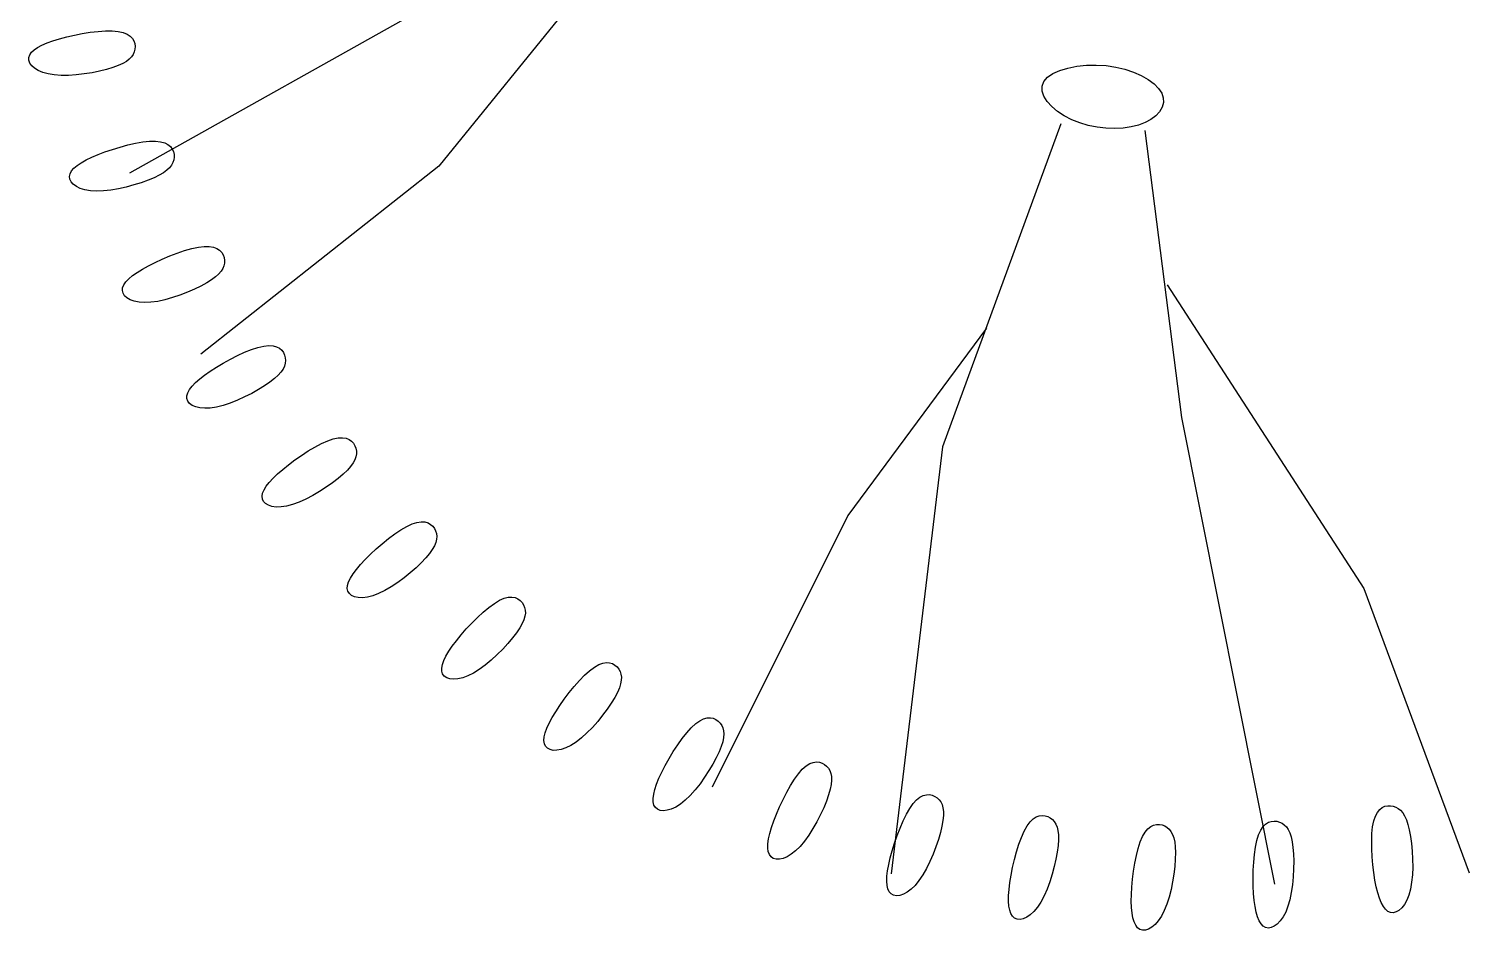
# Model space of a CAD drawing. Header units: inches. Extents: x 7658 to 73799, y 48 to 40262.
# Drawn here: x 15965 to 16841, y 34616 to 35165 of the extents above; entities that cross this region are included whole.
import ezdxf

# ---------------------------------------------------------------- set-up
doc = ezdxf.new("R2010")
doc.units = ezdxf.units.IN

# ---------------------------------------------------------------- blocks, each defined once
blk = doc.blocks.new('A$C2E07402A')
at = {"color": 0}
for p, q in [((0.41613, 0.6363), (0.27743, 0.46536)), ((0.08941, 0.46127), (0.34217, 0.60298)), ((0.04651, 0.54291), (0.0509, 0.54407)), ((0.0509, 0.54407), (0.05558, 0.54514)), ((0.05558, 0.54514), (0.0604, 0.54607)), ((0.0604, 0.54607), (0.06525, 0.54683)), ((0.06525, 0.54683), (0.06998, 0.54737)), ((0.06998, 0.54737), (0.07448, 0.54767)), ((0.07448, 0.54767), (0.07859, 0.54768)), ((0.07859, 0.54768), (0.0822, 0.54737)), ((0.0822, 0.54737), (0.0852, 0.54671)), ((0.0852, 0.54671), (0.08762, 0.54574)), ((0.08762, 0.54574), (0.08949, 0.54452)), ((0.08949, 0.54452), (0.09087, 0.5431)), ((0.02945, 0.53464), (0.03107, 0.53616)), ((0.03107, 0.53616), (0.0332, 0.53762)), ((0.0332, 0.53762), (0.03584, 0.53903)), ((0.03584, 0.53903), (0.03895, 0.54038)), ((0.03895, 0.54038), (0.04251, 0.54167)), ((0.04251, 0.54167), (0.04651, 0.54291)), ((0.09087, 0.5431), (0.0918, 0.54154)), ((0.0918, 0.54154), (0.09234, 0.53988)), ((0.09242, 0.5365), (0.09205, 0.53488)), ((0.09234, 0.53988), (0.09253, 0.53818)), ((0.09253, 0.53818), (0.09242, 0.5365)), ((0.02784, 0.53143), (0.02836, 0.53306)), ((0.02789, 0.52976), (0.02784, 0.53143)), ((0.0285, 0.52808), (0.02789, 0.52976)), ((0.02836, 0.53306), (0.02945, 0.53464)), ((0.02966, 0.52646), (0.0285, 0.52808)), ((0.03136, 0.52493), (0.02966, 0.52646)), ((0.08227, 0.52649), (0.079, 0.52529)), ((0.085, 0.52774), (0.08227, 0.52649)), ((0.08724, 0.52905), (0.085, 0.52774)), ((0.08902, 0.53041), (0.08724, 0.52905)), ((0.09039, 0.53184), (0.08902, 0.53041)), ((0.09139, 0.53332), (0.09039, 0.53184)), ((0.09205, 0.53488), (0.09139, 0.53332)), ((0.66583, 0.52609), (0.67164, 0.52671)), ((0.67164, 0.52671), (0.67764, 0.52685)), ((0.67764, 0.52685), (0.68365, 0.52649)), ((0.68365, 0.52649), (0.68951, 0.52562)), ((0.03359, 0.52355), (0.03136, 0.52493)), ((0.03633, 0.52238), (0.03359, 0.52355)), ((0.03958, 0.52145), (0.03633, 0.52238)), ((0.04331, 0.52083), (0.03958, 0.52145)), ((0.04749, 0.52055), (0.04331, 0.52083)), ((0.05201, 0.52058), (0.04749, 0.52055)), ((0.05675, 0.52089), (0.05201, 0.52058)), ((0.06157, 0.52144), (0.05675, 0.52089)), ((0.06633, 0.52219), (0.06157, 0.52144)), ((0.07091, 0.52311), (0.06633, 0.52219)), ((0.07518, 0.52416), (0.07091, 0.52311)), ((0.079, 0.52529), (0.07518, 0.52416)), ((0.64572, 0.51691), (0.64796, 0.51946)), ((0.64796, 0.51946), (0.65127, 0.52168)), ((0.65127, 0.52168), (0.65547, 0.52355)), ((0.65547, 0.52355), (0.66038, 0.52502)), ((0.66038, 0.52502), (0.66583, 0.52609)), ((0.68951, 0.52562), (0.6951, 0.52428)), ((0.6951, 0.52428), (0.70033, 0.52252)), ((0.70033, 0.52252), (0.70509, 0.52042)), ((0.70509, 0.52042), (0.70929, 0.51804)), ((0.70929, 0.51804), (0.71282, 0.51542)), ((0.64466, 0.51407), (0.64572, 0.51691)), ((0.64474, 0.51103), (0.64466, 0.51407)), ((0.64584, 0.50787), (0.64474, 0.51103)), ((0.71282, 0.51542), (0.71559, 0.51265)), ((0.71559, 0.51265), (0.71749, 0.50977)), ((0.71749, 0.50977), (0.71846, 0.50686)), ((0.64784, 0.50468), (0.64584, 0.50787)), ((0.65065, 0.50157), (0.64784, 0.50468)), ((0.65414, 0.49862), (0.65065, 0.50157)), ((0.71773, 0.50114), (0.71617, 0.49846)), ((0.71851, 0.50396), (0.71773, 0.50114)), ((0.71846, 0.50686), (0.71851, 0.50396)), ((0.65606, 0.49108), (0.58403, 0.2944)), ((0.65822, 0.49592), (0.65414, 0.49862)), ((0.66276, 0.49356), (0.65822, 0.49592)), ((0.66767, 0.49163), (0.66276, 0.49356)), ((0.67283, 0.49013), (0.66767, 0.49163)), ((0.70742, 0.49183), (0.70337, 0.49029)), ((0.71095, 0.49375), (0.70742, 0.49183)), ((0.71389, 0.49597), (0.71095, 0.49375)), ((0.71617, 0.49846), (0.71389, 0.49597)), ((0.67814, 0.48907), (0.67283, 0.49013)), ((0.6835, 0.48844), (0.67814, 0.48907)), ((0.68881, 0.48825), (0.6835, 0.48844)), ((0.69396, 0.4885), (0.68881, 0.48825)), ((0.69884, 0.48918), (0.69396, 0.4885)), ((0.70337, 0.49029), (0.69884, 0.48918)), ((0.72966, 0.31227), (0.70744, 0.48694)), ((0.06997, 0.47234), (0.07421, 0.47396)), ((0.07421, 0.47396), (0.07875, 0.47551)), ((0.07875, 0.47551), (0.08346, 0.47694)), ((0.08346, 0.47694), (0.0882, 0.4782)), ((0.0882, 0.4782), (0.09285, 0.47924)), ((0.09285, 0.47924), (0.09728, 0.48001)), ((0.09728, 0.48001), (0.10138, 0.48045)), ((0.10138, 0.48045), (0.105, 0.48051)), ((0.105, 0.48051), (0.10805, 0.48017)), ((0.10805, 0.48017), (0.11055, 0.47946)), ((0.11055, 0.47946), (0.11254, 0.47844)), ((0.11254, 0.47844), (0.11406, 0.47718)), ((0.11406, 0.47718), (0.11515, 0.47572)), ((0.11515, 0.47572), (0.11586, 0.47412)), ((0.11586, 0.47412), (0.11623, 0.47246)), ((0.05532, 0.46402), (0.05729, 0.4657)), ((0.05729, 0.4657), (0.05976, 0.46738)), ((0.05976, 0.46738), (0.06271, 0.46904)), ((0.06271, 0.46904), (0.06612, 0.4707)), ((0.06612, 0.4707), (0.06997, 0.47234)), ((0.11477, 0.46592), (0.11356, 0.46436)), ((0.1156, 0.46751), (0.11477, 0.46592)), ((0.1161, 0.46912), (0.1156, 0.46751)), ((0.1163, 0.47077), (0.1161, 0.46912)), ((0.11623, 0.47246), (0.1163, 0.47077)), ((0.27743, 0.46536), (0.13252, 0.35081)), ((0.0526, 0.45898), (0.05295, 0.46066)), ((0.05282, 0.45732), (0.0526, 0.45898)), ((0.0536, 0.45572), (0.05282, 0.45732)), ((0.05295, 0.46066), (0.05386, 0.46234)), ((0.05386, 0.46234), (0.05532, 0.46402)), ((0.10044, 0.4567), (0.09631, 0.45521)), ((0.10412, 0.45823), (0.10044, 0.4567)), ((0.10725, 0.45976), (0.10412, 0.45823)), ((0.10984, 0.46129), (0.10725, 0.45976)), ((0.11193, 0.46282), (0.10984, 0.46129)), ((0.11356, 0.46436), (0.11193, 0.46282)), ((0.05493, 0.45422), (0.0536, 0.45572)), ((0.05678, 0.45288), (0.05493, 0.45422)), ((0.05914, 0.45175), (0.05678, 0.45288)), ((0.06199, 0.45087), (0.05914, 0.45175)), ((0.06531, 0.45029), (0.06199, 0.45087)), ((0.06909, 0.45006), (0.06531, 0.45029)), ((0.07328, 0.45021), (0.06909, 0.45006)), ((0.07778, 0.45072), (0.07328, 0.45021)), ((0.08245, 0.45152), (0.07778, 0.45072)), ((0.08719, 0.45257), (0.08245, 0.45152)), ((0.09185, 0.45382), (0.08719, 0.45257)), ((0.09631, 0.45521), (0.09185, 0.45382)), ((0.11361, 0.4106), (0.11819, 0.41235)), ((0.11819, 0.41235), (0.12271, 0.41387)), ((0.12271, 0.41387), (0.12704, 0.4151)), ((0.12704, 0.4151), (0.13106, 0.41596)), ((0.13106, 0.41596), (0.13466, 0.41641)), ((0.13466, 0.41641), (0.13773, 0.41639)), ((0.13773, 0.41639), (0.14029, 0.41594)), ((0.14029, 0.41594), (0.14238, 0.41514)), ((0.14238, 0.41514), (0.14402, 0.41404)), ((0.14402, 0.41404), (0.14526, 0.4127)), ((0.14526, 0.4127), (0.14613, 0.41119)), ((0.09702, 0.40259), (0.10067, 0.40462)), ((0.10067, 0.40462), (0.10473, 0.40668)), ((0.10473, 0.40668), (0.10908, 0.40869)), ((0.10908, 0.40869), (0.11361, 0.4106)), ((0.14656, 0.40458), (0.1459, 0.40292)), ((0.14613, 0.41119), (0.14667, 0.40957)), ((0.14689, 0.40624), (0.14656, 0.40458)), ((0.14667, 0.40957), (0.14692, 0.4079)), ((0.14692, 0.4079), (0.14689, 0.40624)), ((0.0857, 0.39299), (0.08697, 0.39481)), ((0.08697, 0.39481), (0.08876, 0.39669)), ((0.08876, 0.39669), (0.09104, 0.39861)), ((0.09104, 0.39861), (0.0938, 0.40058)), ((0.0938, 0.40058), (0.09702, 0.40259)), ((0.13907, 0.396), (0.13611, 0.39415)), ((0.14148, 0.39779), (0.13907, 0.396)), ((0.1434, 0.39953), (0.14148, 0.39779)), ((0.14486, 0.40124), (0.1434, 0.39953)), ((0.1459, 0.40292), (0.14486, 0.40124)), ((0.0848, 0.38952), (0.08497, 0.39122)), ((0.08519, 0.38789), (0.0848, 0.38952)), ((0.08497, 0.39122), (0.0857, 0.39299)), ((0.08614, 0.38638), (0.08519, 0.38789)), ((0.08761, 0.38503), (0.08614, 0.38638)), ((0.11987, 0.38676), (0.11527, 0.38522)), ((0.12437, 0.38849), (0.11987, 0.38676)), ((0.12866, 0.39034), (0.12437, 0.38849)), ((0.13261, 0.39225), (0.12866, 0.39034)), ((0.13611, 0.39415), (0.13261, 0.39225)), ((0.72083, 0.39291), (0.84054, 0.20817)), ((0.0896, 0.38389), (0.08761, 0.38503)), ((0.09206, 0.38301), (0.0896, 0.38389)), ((0.09499, 0.38243), (0.09206, 0.38301)), ((0.09835, 0.3822), (0.09499, 0.38243)), ((0.10213, 0.38237), (0.09835, 0.3822)), ((0.10628, 0.38296), (0.10213, 0.38237)), ((0.1107, 0.38393), (0.10628, 0.38296)), ((0.11527, 0.38522), (0.1107, 0.38393)), ((0.61085, 0.36664), (0.52636, 0.25249)), ((0.1549, 0.35), (0.15924, 0.35198)), ((0.15924, 0.35198), (0.16342, 0.35365)), ((0.16342, 0.35365), (0.16733, 0.35494)), ((0.16733, 0.35494), (0.17086, 0.35575)), ((0.17086, 0.35575), (0.17391, 0.35605)), ((0.17391, 0.35605), (0.17651, 0.35588)), ((0.17651, 0.35588), (0.17866, 0.3553)), ((0.17866, 0.3553), (0.18041, 0.35437)), ((0.18041, 0.35437), (0.18179, 0.35317)), ((0.18179, 0.35317), (0.18281, 0.35176)), ((0.18281, 0.35176), (0.18352, 0.35021)), ((0.13829, 0.34048), (0.14211, 0.34295)), ((0.14211, 0.34295), (0.14622, 0.34541)), ((0.14622, 0.34541), (0.15053, 0.34778)), ((0.15053, 0.34778), (0.1549, 0.35)), ((0.18345, 0.34351), (0.18258, 0.34174)), ((0.18393, 0.34524), (0.18345, 0.34351)), ((0.18352, 0.35021), (0.18394, 0.34858)), ((0.18408, 0.34692), (0.18393, 0.34524)), ((0.18394, 0.34858), (0.18408, 0.34692)), ((0.12727, 0.33134), (0.12934, 0.3335)), ((0.12934, 0.3335), (0.13188, 0.33574)), ((0.13188, 0.33574), (0.13487, 0.33807)), ((0.13487, 0.33807), (0.13829, 0.34048)), ((0.17463, 0.33377), (0.17135, 0.33151)), ((0.17737, 0.33592), (0.17463, 0.33377)), ((0.17959, 0.33795), (0.17737, 0.33592)), ((0.18131, 0.33989), (0.17959, 0.33795)), ((0.18258, 0.34174), (0.18131, 0.33989)), ((0.12408, 0.32551), (0.12462, 0.32734)), ((0.12408, 0.3238), (0.12408, 0.32551)), ((0.12462, 0.32734), (0.12569, 0.32929)), ((0.12569, 0.32929), (0.12727, 0.33134)), ((0.15924, 0.32472), (0.15483, 0.32271)), ((0.16354, 0.32691), (0.15924, 0.32472)), ((0.16762, 0.3292), (0.16354, 0.32691)), ((0.17135, 0.33151), (0.16762, 0.3292)), ((0.12464, 0.32222), (0.12408, 0.3238)), ((0.12574, 0.32082), (0.12464, 0.32222)), ((0.12735, 0.31963), (0.12574, 0.32082)), ((0.12944, 0.31871), (0.12735, 0.31963)), ((0.13198, 0.31808), (0.12944, 0.31871)), ((0.13496, 0.31781), (0.13198, 0.31808)), ((0.13832, 0.31794), (0.13496, 0.31781)), ((0.14206, 0.3185), (0.13832, 0.31794)), ((0.14613, 0.31952), (0.14206, 0.3185)), ((0.15042, 0.32095), (0.14613, 0.31952)), ((0.15483, 0.32271), (0.15042, 0.32095)), ((0.78632, 0.02809), (0.72966, 0.31227)), ((0.20977, 0.29803), (0.2132, 0.29922)), ((0.2132, 0.29922), (0.21621, 0.29984)), ((0.21621, 0.29984), (0.2188, 0.29993)), ((0.2188, 0.29993), (0.22101, 0.29958)), ((0.22101, 0.29958), (0.22285, 0.29884)), ((0.22285, 0.29884), (0.22434, 0.29779)), ((0.19381, 0.28916), (0.19793, 0.29183)), ((0.19793, 0.29183), (0.20203, 0.29425)), ((0.20203, 0.29425), (0.20602, 0.29635)), ((0.20602, 0.29635), (0.20977, 0.29803)), ((0.22434, 0.29779), (0.2255, 0.2965)), ((0.2255, 0.2965), (0.22637, 0.29503)), ((0.22637, 0.29503), (0.22695, 0.29345)), ((0.22695, 0.29345), (0.22727, 0.29181)), ((0.2273, 0.29012), (0.227, 0.28836)), ((0.22727, 0.29181), (0.2273, 0.29012)), ((0.58403, 0.2944), (0.55274, 0.03425)), ((0.17925, 0.27787), (0.1824, 0.28062)), ((0.1824, 0.28062), (0.18594, 0.28347)), ((0.18594, 0.28347), (0.18978, 0.28635)), ((0.18978, 0.28635), (0.19381, 0.28916)), ((0.22374, 0.28242), (0.22175, 0.28017)), ((0.22525, 0.28453), (0.22374, 0.28242)), ((0.22633, 0.2865), (0.22525, 0.28453)), ((0.227, 0.28836), (0.22633, 0.2865)), ((0.1724, 0.27038), (0.17423, 0.27274)), ((0.17423, 0.27274), (0.17652, 0.27524)), ((0.17652, 0.27524), (0.17925, 0.27787)), ((0.21275, 0.27247), (0.20894, 0.26977)), ((0.21622, 0.27516), (0.21275, 0.27247)), ((0.21925, 0.27775), (0.21622, 0.27516)), ((0.22175, 0.28017), (0.21925, 0.27775)), ((0.16983, 0.26425), (0.17018, 0.26613)), ((0.17002, 0.26255), (0.16983, 0.26425)), ((0.17018, 0.26613), (0.17104, 0.26818)), ((0.17104, 0.26818), (0.1724, 0.27038)), ((0.20071, 0.26468), (0.19651, 0.26247)), ((0.20489, 0.26714), (0.20071, 0.26468)), ((0.20894, 0.26977), (0.20489, 0.26714)), ((0.17074, 0.26104), (0.17002, 0.26255)), ((0.17198, 0.25976), (0.17074, 0.26104)), ((0.1737, 0.25874), (0.17198, 0.25976)), ((0.17588, 0.25804), (0.1737, 0.25874)), ((0.17848, 0.25769), (0.17588, 0.25804)), ((0.18146, 0.25773), (0.17848, 0.25769)), ((0.1848, 0.25821), (0.18146, 0.25773)), ((0.18845, 0.25916), (0.1848, 0.25821)), ((0.19239, 0.2606), (0.18845, 0.25916)), ((0.19651, 0.26247), (0.19239, 0.2606)), ((0.25437, 0.24381), (0.25793, 0.24588)), ((0.25793, 0.24588), (0.26121, 0.24741)), ((0.26121, 0.24741), (0.26414, 0.24834)), ((0.26414, 0.24834), (0.26672, 0.24871)), ((0.26672, 0.24871), (0.26895, 0.24859)), ((0.26895, 0.24859), (0.27085, 0.24805)), ((0.27085, 0.24805), (0.27244, 0.24716)), ((0.27244, 0.24716), (0.27374, 0.246)), ((0.27374, 0.246), (0.27475, 0.24462)), ((0.52636, 0.25249), (0.44389, 0.08706)), ((0.24299, 0.23539), (0.2468, 0.23847)), ((0.2468, 0.23847), (0.25063, 0.24131)), ((0.25063, 0.24131), (0.25437, 0.24381)), ((0.27475, 0.24462), (0.2755, 0.24311)), ((0.2755, 0.24311), (0.27599, 0.24152)), ((0.27607, 0.23806), (0.2756, 0.23614)), ((0.27599, 0.24152), (0.27619, 0.23985)), ((0.27619, 0.23985), (0.27607, 0.23806)), ((0.23253, 0.2257), (0.23575, 0.22891)), ((0.23575, 0.22891), (0.23927, 0.23217)), ((0.23927, 0.23217), (0.24299, 0.23539)), ((0.27171, 0.22937), (0.26948, 0.2267)), ((0.27345, 0.23182), (0.27171, 0.22937)), ((0.27474, 0.23407), (0.27345, 0.23182)), ((0.2756, 0.23614), (0.27474, 0.23407)), ((0.22523, 0.21701), (0.22725, 0.21974)), ((0.22725, 0.21974), (0.22969, 0.22264)), ((0.22969, 0.22264), (0.23253, 0.2257)), ((0.26357, 0.22077), (0.26006, 0.21768)), ((0.26674, 0.2238), (0.26357, 0.22077)), ((0.26948, 0.2267), (0.26674, 0.2238)), ((0.22189, 0.21001), (0.22254, 0.21214)), ((0.22254, 0.21214), (0.22365, 0.21448)), ((0.22365, 0.21448), (0.22523, 0.21701)), ((0.25241, 0.21176), (0.24846, 0.20912)), ((0.25631, 0.21465), (0.25241, 0.21176)), ((0.26006, 0.21768), (0.25631, 0.21465)), ((0.22174, 0.20811), (0.22189, 0.21001)), ((0.2221, 0.20643), (0.22174, 0.20811)), ((0.22298, 0.20501), (0.2221, 0.20643)), ((0.22435, 0.20386), (0.22298, 0.20501)), ((0.22617, 0.20303), (0.22435, 0.20386)), ((0.22841, 0.20256), (0.22617, 0.20303)), ((0.23102, 0.20249), (0.22841, 0.20256)), ((0.23399, 0.20284), (0.23102, 0.20249)), ((0.23726, 0.20366), (0.23399, 0.20284)), ((0.2408, 0.20499), (0.23726, 0.20366)), ((0.24456, 0.20683), (0.2408, 0.20499)), ((0.24846, 0.20912), (0.24456, 0.20683)), ((0.31438, 0.20091), (0.3172, 0.20215)), ((0.3172, 0.20215), (0.31972, 0.20278)), ((0.31972, 0.20278), (0.32195, 0.20289)), ((0.32195, 0.20289), (0.3239, 0.20256)), ((0.3239, 0.20256), (0.32558, 0.20184)), ((0.32558, 0.20184), (0.32699, 0.20081)), ((0.84054, 0.20817), (0.9047, 0.03496)), ((0.30099, 0.19051), (0.3045, 0.19374)), ((0.3045, 0.19374), (0.30796, 0.19662)), ((0.30796, 0.19662), (0.31128, 0.19905)), ((0.31128, 0.19905), (0.31438, 0.20091)), ((0.32699, 0.20081), (0.32814, 0.19955)), ((0.32814, 0.19955), (0.32904, 0.19813)), ((0.32904, 0.19813), (0.32969, 0.1966)), ((0.32969, 0.1966), (0.33007, 0.19495)), ((0.33014, 0.19316), (0.32987, 0.19121)), ((0.33007, 0.19495), (0.33014, 0.19316)), ((0.29415, 0.18346), (0.29751, 0.18705)), ((0.29751, 0.18705), (0.30099, 0.19051)), ((0.32819, 0.18668), (0.32671, 0.18406)), ((0.32923, 0.18905), (0.32819, 0.18668)), ((0.32987, 0.19121), (0.32923, 0.18905)), ((0.28562, 0.17298), (0.28813, 0.17632)), ((0.28813, 0.17632), (0.291, 0.17985)), ((0.291, 0.17985), (0.29415, 0.18346)), ((0.32234, 0.17801), (0.31951, 0.17466)), ((0.32477, 0.18118), (0.32234, 0.17801)), ((0.32671, 0.18406), (0.32477, 0.18118)), ((0.28047, 0.16423), (0.28177, 0.16692)), ((0.28177, 0.16692), (0.28349, 0.16984)), ((0.28349, 0.16984), (0.28562, 0.17298)), ((0.31293, 0.16781), (0.30936, 0.16454)), ((0.31634, 0.17122), (0.31293, 0.16781)), ((0.31951, 0.17466), (0.31634, 0.17122)), ((0.27919, 0.15961), (0.27961, 0.16179)), ((0.27924, 0.1577), (0.27919, 0.15961)), ((0.27961, 0.16179), (0.28047, 0.16423)), ((0.30206, 0.15881), (0.29851, 0.15659)), ((0.30571, 0.1615), (0.30206, 0.15881)), ((0.30936, 0.16454), (0.30571, 0.1615)), ((0.36618, 0.15528), (0.36923, 0.15805)), ((0.36923, 0.15805), (0.37212, 0.16023)), ((0.37212, 0.16023), (0.37479, 0.16175)), ((0.37479, 0.16175), (0.37723, 0.16264)), ((0.37723, 0.16264), (0.37944, 0.16299)), ((0.37944, 0.16299), (0.38141, 0.16286)), ((0.38141, 0.16286), (0.38316, 0.16232)), ((0.38316, 0.16232), (0.38467, 0.16145)), ((0.38467, 0.16145), (0.38594, 0.16031)), ((0.38594, 0.16031), (0.38699, 0.15899)), ((0.38699, 0.15899), (0.3878, 0.15754)), ((0.27977, 0.15607), (0.27924, 0.1577)), ((0.28079, 0.15474), (0.27977, 0.15607)), ((0.28227, 0.15375), (0.28079, 0.15474)), ((0.28417, 0.15312), (0.28227, 0.15375)), ((0.28644, 0.15288), (0.28417, 0.15312)), ((0.28906, 0.15308), (0.28644, 0.15288)), ((0.29196, 0.15374), (0.28906, 0.15308)), ((0.29513, 0.1549), (0.29196, 0.15374)), ((0.29851, 0.15659), (0.29513, 0.1549)), ((0.35989, 0.14848), (0.36304, 0.15206)), ((0.36304, 0.15206), (0.36618, 0.15528)), ((0.38813, 0.14998), (0.38734, 0.14752)), ((0.3878, 0.15754), (0.38834, 0.15594)), ((0.38854, 0.15219), (0.38813, 0.14998)), ((0.38834, 0.15594), (0.3886, 0.15417)), ((0.3886, 0.15417), (0.38854, 0.15219)), ((0.35107, 0.13683), (0.35383, 0.14076)), ((0.35383, 0.14076), (0.35679, 0.14468)), ((0.35679, 0.14468), (0.35989, 0.14848)), ((0.38451, 0.14168), (0.38243, 0.13828)), ((0.38614, 0.14476), (0.38451, 0.14168)), ((0.38734, 0.14752), (0.38614, 0.14476)), ((0.34643, 0.12944), (0.34858, 0.13303)), ((0.34858, 0.13303), (0.35107, 0.13683)), ((0.37996, 0.13465), (0.37717, 0.1309)), ((0.38243, 0.13828), (0.37996, 0.13465)), ((0.34223, 0.1202), (0.34325, 0.12301)), ((0.34325, 0.12301), (0.34465, 0.12609)), ((0.34465, 0.12609), (0.34643, 0.12944)), ((0.37092, 0.12352), (0.36761, 0.12012)), ((0.37414, 0.12716), (0.37092, 0.12352)), ((0.37717, 0.1309), (0.37414, 0.12716)), ((0.4284, 0.12026), (0.43115, 0.12333)), ((0.43115, 0.12333), (0.4338, 0.1258)), ((0.4338, 0.1258), (0.4363, 0.12759)), ((0.4363, 0.12759), (0.43863, 0.12874)), ((0.43863, 0.12874), (0.44079, 0.12931)), ((0.44079, 0.12931), (0.44276, 0.12938)), ((0.44276, 0.12938), (0.44455, 0.12903)), ((0.44455, 0.12903), (0.44615, 0.12832)), ((0.44615, 0.12832), (0.44754, 0.12733)), ((0.44754, 0.12733), (0.44871, 0.12612)), ((0.44871, 0.12612), (0.44967, 0.12476)), ((0.44967, 0.12476), (0.45038, 0.12323)), ((0.45038, 0.12323), (0.45082, 0.12149)), ((0.34144, 0.11547), (0.34162, 0.11768)), ((0.34169, 0.11357), (0.34144, 0.11547)), ((0.34162, 0.11768), (0.34223, 0.1202)), ((0.36097, 0.11448), (0.35778, 0.11245)), ((0.36427, 0.11707), (0.36097, 0.11448)), ((0.36761, 0.12012), (0.36427, 0.11707)), ((0.42286, 0.11284), (0.42562, 0.11672)), ((0.42562, 0.11672), (0.4284, 0.12026)), ((0.45026, 0.11475), (0.44936, 0.11188)), ((0.45079, 0.11728), (0.45026, 0.11475)), ((0.45096, 0.11952), (0.45079, 0.11728)), ((0.45082, 0.12149), (0.45096, 0.11952)), ((0.34239, 0.11201), (0.34169, 0.11357)), ((0.34354, 0.1108), (0.34239, 0.11201)), ((0.34512, 0.10996), (0.34354, 0.1108)), ((0.34707, 0.10953), (0.34512, 0.10996)), ((0.34936, 0.10954), (0.34707, 0.10953)), ((0.35193, 0.11001), (0.34936, 0.10954)), ((0.35476, 0.11097), (0.35193, 0.11001)), ((0.35778, 0.11245), (0.35476, 0.11097)), ((0.41764, 0.10452), (0.42018, 0.10873)), ((0.42018, 0.10873), (0.42286, 0.11284)), ((0.44806, 0.10865), (0.44635, 0.10505)), ((0.44936, 0.11188), (0.44806, 0.10865)), ((0.41323, 0.09629), (0.4153, 0.10033)), ((0.4153, 0.10033), (0.41764, 0.10452)), ((0.44189, 0.09716), (0.43926, 0.09312)), ((0.44427, 0.10118), (0.44189, 0.09716)), ((0.44635, 0.10505), (0.44427, 0.10118)), ((0.49636, 0.09527), (0.49873, 0.09801)), ((0.49873, 0.09801), (0.50103, 0.10005)), ((0.50103, 0.10005), (0.50323, 0.10143)), ((0.50323, 0.10143), (0.50532, 0.10223)), ((0.50532, 0.10223), (0.50728, 0.10251)), ((0.50728, 0.10251), (0.50909, 0.10234)), ((0.50909, 0.10234), (0.51075, 0.1018)), ((0.51075, 0.1018), (0.51224, 0.10096)), ((0.51224, 0.10096), (0.51353, 0.09989)), ((0.51353, 0.09989), (0.51463, 0.09863)), ((0.51463, 0.09863), (0.51549, 0.09718)), ((0.51549, 0.09718), (0.51611, 0.0955)), ((0.40897, 0.08577), (0.41005, 0.08898)), ((0.41005, 0.08898), (0.41147, 0.09249)), ((0.41147, 0.09249), (0.41323, 0.09629)), ((0.43644, 0.08917), (0.4335, 0.08544)), ((0.43926, 0.09312), (0.43644, 0.08917)), ((0.48921, 0.08397), (0.49155, 0.08813)), ((0.49155, 0.08813), (0.49395, 0.09193)), ((0.49395, 0.09193), (0.49636, 0.09527)), ((0.51626, 0.08874), (0.51566, 0.08579)), ((0.51611, 0.0955), (0.51646, 0.09356)), ((0.51652, 0.09131), (0.51626, 0.08874)), ((0.51646, 0.09356), (0.51652, 0.09131)), ((0.40791, 0.0803), (0.40825, 0.08287)), ((0.40796, 0.07808), (0.40791, 0.0803)), ((0.40825, 0.08287), (0.40897, 0.08577)), ((0.42749, 0.07914), (0.42453, 0.07678)), ((0.4305, 0.08206), (0.42749, 0.07914)), ((0.4335, 0.08544), (0.4305, 0.08206)), ((0.48489, 0.07516), (0.48697, 0.07961)), ((0.48697, 0.07961), (0.48921, 0.08397)), ((0.51471, 0.08244), (0.51338, 0.07868)), ((0.51566, 0.08579), (0.51471, 0.08244)), ((0.56622, 0.07715), (0.56829, 0.07942)), ((0.56829, 0.07942), (0.57033, 0.08103)), ((0.57033, 0.08103), (0.57233, 0.08204)), ((0.57233, 0.08204), (0.57425, 0.08252)), ((0.57425, 0.08252), (0.57607, 0.08255)), ((0.57607, 0.08255), (0.57777, 0.08219)), ((0.57777, 0.08219), (0.57934, 0.0815)), ((0.57934, 0.0815), (0.58074, 0.08057)), ((0.58074, 0.08057), (0.58196, 0.07944)), ((0.58196, 0.07944), (0.58297, 0.07809)), ((0.40841, 0.07622), (0.40796, 0.07808)), ((0.40926, 0.07474), (0.40841, 0.07622)), ((0.41054, 0.07365), (0.40926, 0.07474)), ((0.41219, 0.07299), (0.41054, 0.07365)), ((0.41418, 0.07276), (0.41219, 0.07299)), ((0.41645, 0.07301), (0.41418, 0.07276)), ((0.41897, 0.07374), (0.41645, 0.07301)), ((0.42168, 0.07499), (0.41897, 0.07374)), ((0.42453, 0.07678), (0.42168, 0.07499)), ((0.48136, 0.06651), (0.483, 0.07075)), ((0.483, 0.07075), (0.48489, 0.07516)), ((0.50977, 0.07037), (0.50758, 0.06607)), ((0.51172, 0.07462), (0.50977, 0.07037)), ((0.51338, 0.07868), (0.51172, 0.07462)), ((0.56011, 0.06658), (0.5621, 0.07061)), ((0.5621, 0.07061), (0.56414, 0.07418)), ((0.56414, 0.07418), (0.56622, 0.07715)), ((0.58297, 0.07809), (0.58377, 0.07648)), ((0.58377, 0.07648), (0.58432, 0.07458)), ((0.58432, 0.07458), (0.58461, 0.07236)), ((0.58461, 0.07236), (0.58462, 0.06977)), ((0.84759, 0.06944), (0.8488, 0.07174)), ((0.8488, 0.07174), (0.85021, 0.07347)), ((0.85021, 0.07347), (0.85177, 0.07469)), ((0.85177, 0.07469), (0.85342, 0.07546)), ((0.85342, 0.07546), (0.85513, 0.07582)), ((0.85513, 0.07582), (0.85684, 0.07583)), ((0.85684, 0.07583), (0.8585, 0.07555)), ((0.8585, 0.07555), (0.86007, 0.07501)), ((0.86007, 0.07501), (0.86155, 0.07419)), ((0.86155, 0.07419), (0.86292, 0.07304)), ((0.86292, 0.07304), (0.8642, 0.07153)), ((0.8642, 0.07153), (0.86537, 0.06962)), ((0.47896, 0.05891), (0.48001, 0.06255)), ((0.48001, 0.06255), (0.48136, 0.06651)), ((0.50519, 0.06185), (0.50266, 0.05784)), ((0.50758, 0.06607), (0.50519, 0.06185)), ((0.55645, 0.05763), (0.55821, 0.0622)), ((0.55821, 0.0622), (0.56011, 0.06658)), ((0.58373, 0.06334), (0.58281, 0.05947)), ((0.58433, 0.06677), (0.58373, 0.06334)), ((0.58462, 0.06977), (0.58433, 0.06677)), ((0.63376, 0.0603), (0.63552, 0.06347)), ((0.63552, 0.06347), (0.63734, 0.06594)), ((0.63734, 0.06594), (0.6392, 0.06775)), ((0.6392, 0.06775), (0.64108, 0.06897)), ((0.64108, 0.06897), (0.64294, 0.06965)), ((0.64294, 0.06965), (0.64475, 0.06986)), ((0.64475, 0.06986), (0.64648, 0.06968)), ((0.64648, 0.06968), (0.64811, 0.06917)), ((0.64811, 0.06917), (0.6496, 0.06839)), ((0.6496, 0.06839), (0.65093, 0.06739)), ((0.65093, 0.06739), (0.65208, 0.06615)), ((0.65208, 0.06615), (0.65304, 0.06463)), ((0.65304, 0.06463), (0.65378, 0.0628)), ((0.65378, 0.0628), (0.6543, 0.06062)), ((0.70742, 0.05975), (0.70908, 0.06175)), ((0.70908, 0.06175), (0.71082, 0.06315)), ((0.71082, 0.06315), (0.7126, 0.06402)), ((0.7126, 0.06402), (0.71437, 0.06443)), ((0.71437, 0.06443), (0.71612, 0.06443)), ((0.71612, 0.06443), (0.71779, 0.06409)), ((0.71779, 0.06409), (0.71936, 0.06347)), ((0.71936, 0.06347), (0.72078, 0.06261)), ((0.72078, 0.06261), (0.72206, 0.0615)), ((0.72206, 0.0615), (0.72316, 0.06009)), ((0.77776, 0.06092), (0.7792, 0.06308)), ((0.7792, 0.06308), (0.78079, 0.06466)), ((0.78079, 0.06466), (0.78246, 0.06571)), ((0.78246, 0.06571), (0.78419, 0.0663)), ((0.78419, 0.0663), (0.78592, 0.06648)), ((0.78592, 0.06648), (0.78762, 0.06632)), ((0.78762, 0.06632), (0.78924, 0.06586)), ((0.78924, 0.06586), (0.79075, 0.06516)), ((0.79075, 0.06516), (0.79213, 0.06419)), ((0.79213, 0.06419), (0.79338, 0.06291)), ((0.79338, 0.06291), (0.79449, 0.06127)), ((0.84551, 0.05887), (0.84593, 0.06297)), ((0.84593, 0.06297), (0.84662, 0.06652)), ((0.84662, 0.06652), (0.84759, 0.06944)), ((0.86537, 0.06962), (0.86644, 0.06726)), ((0.86644, 0.06726), (0.86739, 0.06441)), ((0.86739, 0.06441), (0.86824, 0.06103)), ((0.47775, 0.05005), (0.47782, 0.05264)), ((0.47782, 0.05264), (0.47823, 0.0556)), ((0.47823, 0.0556), (0.47896, 0.05891)), ((0.50003, 0.05416), (0.49734, 0.05094)), ((0.50266, 0.05784), (0.50003, 0.05416)), ((0.55342, 0.0484), (0.55484, 0.05298)), ((0.55484, 0.05298), (0.55645, 0.05763)), ((0.58158, 0.05525), (0.58008, 0.05082)), ((0.58281, 0.05947), (0.58158, 0.05525)), ((0.63054, 0.05231), (0.6321, 0.05653)), ((0.6321, 0.05653), (0.63376, 0.0603)), ((0.6543, 0.06062), (0.65459, 0.05804)), ((0.65462, 0.05504), (0.65438, 0.05157)), ((0.65459, 0.05804), (0.65462, 0.05504)), ((0.70319, 0.04985), (0.70445, 0.05377)), ((0.70445, 0.05377), (0.70586, 0.0571)), ((0.70586, 0.0571), (0.70742, 0.05975)), ((0.72316, 0.06009), (0.7241, 0.05835)), ((0.7241, 0.05835), (0.72484, 0.05623)), ((0.72484, 0.05623), (0.7254, 0.0537)), ((0.7254, 0.0537), (0.72574, 0.05072)), ((0.77459, 0.05063), (0.77543, 0.05466)), ((0.77543, 0.05466), (0.77649, 0.05812)), ((0.77649, 0.05812), (0.77776, 0.06092)), ((0.79449, 0.06127), (0.79546, 0.05924)), ((0.79546, 0.05924), (0.79627, 0.05678)), ((0.79627, 0.05678), (0.79692, 0.05385)), ((0.79692, 0.05385), (0.79741, 0.0504)), ((0.84534, 0.05437), (0.84551, 0.05887)), ((0.84539, 0.04961), (0.84534, 0.05437)), ((0.86824, 0.06103), (0.86897, 0.05711)), ((0.86897, 0.05711), (0.86956, 0.05276)), ((0.86956, 0.05276), (0.87, 0.04811)), ((0.47803, 0.04784), (0.47775, 0.05005)), ((0.47866, 0.04604), (0.47803, 0.04784)), ((0.47967, 0.04466), (0.47866, 0.04604)), ((0.48105, 0.04371), (0.47967, 0.04466)), ((0.48943, 0.04468), (0.487, 0.04369)), ((0.49199, 0.04621), (0.48943, 0.04468)), ((0.49464, 0.04829), (0.49199, 0.04621)), ((0.49734, 0.05094), (0.49464, 0.04829)), ((0.5513, 0.03993), (0.55224, 0.04401)), ((0.55224, 0.04401), (0.55342, 0.0484)), ((0.57835, 0.04632), (0.57642, 0.04187)), ((0.58008, 0.05082), (0.57835, 0.04632)), ((0.62784, 0.04303), (0.62912, 0.04776)), ((0.62912, 0.04776), (0.63054, 0.05231)), ((0.65386, 0.04761), (0.65308, 0.04329)), ((0.65438, 0.05157), (0.65386, 0.04761)), ((0.70114, 0.04081), (0.70208, 0.04548)), ((0.70208, 0.04548), (0.70319, 0.04985)), ((0.72574, 0.05072), (0.72586, 0.04724)), ((0.72586, 0.04724), (0.72576, 0.04325)), ((0.77349, 0.04143), (0.77395, 0.04617)), ((0.77395, 0.04617), (0.77459, 0.05063)), ((0.79741, 0.0504), (0.79773, 0.04643)), ((0.79773, 0.04643), (0.79787, 0.04204)), ((0.84564, 0.04471), (0.84539, 0.04961)), ((0.84606, 0.03981), (0.84564, 0.04471)), ((0.87, 0.04811), (0.87025, 0.04329)), ((0.48277, 0.04322), (0.48105, 0.04371)), ((0.48477, 0.04321), (0.48277, 0.04322)), ((0.487, 0.04369), (0.48477, 0.04321)), ((0.55026, 0.03283), (0.55064, 0.0362)), ((0.55064, 0.0362), (0.5513, 0.03993)), ((0.57432, 0.03762), (0.57209, 0.03368)), ((0.57642, 0.04187), (0.57432, 0.03762)), ((0.6258, 0.03353), (0.62672, 0.03824)), ((0.62672, 0.03824), (0.62784, 0.04303)), ((0.65206, 0.03873), (0.65081, 0.03407)), ((0.65308, 0.04329), (0.65206, 0.03873)), ((0.69976, 0.03109), (0.70036, 0.03597)), ((0.70036, 0.03597), (0.70114, 0.04081)), ((0.72544, 0.03887), (0.7249, 0.03423)), ((0.72576, 0.04325), (0.72544, 0.03887)), ((0.77313, 0.03162), (0.77323, 0.03653)), ((0.77323, 0.03653), (0.77349, 0.04143)), ((0.79781, 0.03737), (0.79756, 0.03255)), ((0.79787, 0.04204), (0.79781, 0.03737)), ((0.84663, 0.03505), (0.84606, 0.03981)), ((0.87029, 0.03844), (0.87011, 0.0337)), ((0.87025, 0.04329), (0.87029, 0.03844)), ((0.55016, 0.02985), (0.55026, 0.03283)), ((0.55036, 0.02726), (0.55016, 0.02985)), ((0.55087, 0.0251), (0.55036, 0.02726)), ((0.56735, 0.02728), (0.56493, 0.02494)), ((0.56975, 0.0302), (0.56735, 0.02728)), ((0.57209, 0.03368), (0.56975, 0.0302)), ((0.62457, 0.02489), (0.62507, 0.02904)), ((0.62507, 0.02904), (0.6258, 0.03353)), ((0.64935, 0.02945), (0.64771, 0.025)), ((0.65081, 0.03407), (0.64935, 0.02945)), ((0.69908, 0.02178), (0.69932, 0.02631)), ((0.69932, 0.02631), (0.69976, 0.03109)), ((0.72414, 0.02947), (0.72318, 0.02472)), ((0.7249, 0.03423), (0.72414, 0.02947)), ((0.77321, 0.02682), (0.77313, 0.03162)), ((0.77343, 0.02228), (0.77321, 0.02682)), ((0.79709, 0.02772), (0.79641, 0.02303)), ((0.79756, 0.03255), (0.79709, 0.02772)), ((0.84733, 0.03056), (0.84663, 0.03505)), ((0.84814, 0.02645), (0.84733, 0.03056)), ((0.84905, 0.02277), (0.84814, 0.02645)), ((0.86966, 0.0292), (0.86895, 0.02507)), ((0.87011, 0.0337), (0.86966, 0.0292)), ((0.55169, 0.02338), (0.55087, 0.0251)), ((0.55284, 0.02211), (0.55169, 0.02338)), ((0.55431, 0.02131), (0.55284, 0.02211)), ((0.55607, 0.021), (0.55431, 0.02131)), ((0.55806, 0.0212), (0.55607, 0.021)), ((0.56023, 0.02191), (0.55806, 0.0212)), ((0.56254, 0.02315), (0.56023, 0.02191)), ((0.56493, 0.02494), (0.56254, 0.02315)), ((0.62427, 0.01772), (0.6243, 0.02111)), ((0.62449, 0.01474), (0.62427, 0.01772)), ((0.6243, 0.02111), (0.62457, 0.02489)), ((0.6459, 0.02085), (0.64394, 0.01714)), ((0.64771, 0.025), (0.6459, 0.02085)), ((0.69901, 0.01759), (0.69908, 0.02178)), ((0.69914, 0.0138), (0.69901, 0.01759)), ((0.72201, 0.02011), (0.72064, 0.0158)), ((0.72318, 0.02472), (0.72201, 0.02011)), ((0.77381, 0.01811), (0.77343, 0.02228)), ((0.77433, 0.01436), (0.77381, 0.01811)), ((0.7955, 0.01859), (0.79436, 0.01456)), ((0.79641, 0.02303), (0.7955, 0.01859)), ((0.85007, 0.01954), (0.84905, 0.02277)), ((0.85119, 0.01678), (0.85007, 0.01954)), ((0.86668, 0.01829), (0.86522, 0.01569)), ((0.86794, 0.02142), (0.86668, 0.01829)), ((0.86895, 0.02507), (0.86794, 0.02142)), ((0.62496, 0.0122), (0.62449, 0.01474)), ((0.62569, 0.0101), (0.62496, 0.0122)), ((0.62669, 0.00847), (0.62569, 0.0101)), ((0.6375, 0.00938), (0.63534, 0.0079)), ((0.63969, 0.0114), (0.6375, 0.00938)), ((0.64185, 0.01399), (0.63969, 0.0114)), ((0.64394, 0.01714), (0.64185, 0.01399)), ((0.69946, 0.01043), (0.69914, 0.0138)), ((0.69999, 0.00749), (0.69946, 0.01043)), ((0.71908, 0.01191), (0.71733, 0.00856)), ((0.72064, 0.0158), (0.71908, 0.01191)), ((0.775, 0.01104), (0.77433, 0.01436)), ((0.77583, 0.00817), (0.775, 0.01104)), ((0.79297, 0.01104), (0.7914, 0.00806)), ((0.79436, 0.01456), (0.79297, 0.01104)), ((0.85243, 0.0145), (0.85119, 0.01678)), ((0.85377, 0.01273), (0.85243, 0.0145)), ((0.85522, 0.01148), (0.85377, 0.01273)), ((0.85679, 0.01079), (0.85522, 0.01148)), ((0.85846, 0.01066), (0.85679, 0.01079)), ((0.86019, 0.0111), (0.85846, 0.01066)), ((0.86193, 0.01208), (0.86019, 0.0111)), ((0.86362, 0.01362), (0.86193, 0.01208)), ((0.86522, 0.01569), (0.86362, 0.01362)), ((0.62796, 0.00732), (0.62669, 0.00847)), ((0.62951, 0.00669), (0.62796, 0.00732)), ((0.63129, 0.00656), (0.62951, 0.00669)), ((0.63325, 0.00697), (0.63129, 0.00656)), ((0.63534, 0.0079), (0.63325, 0.00697)), ((0.70072, 0.00501), (0.69999, 0.00749)), ((0.70167, 0.003), (0.70072, 0.00501)), ((0.70283, 0.00148), (0.70167, 0.003)), ((0.70422, 0.00048), (0.70283, 0.00148)), ((0.70583, 0), (0.70422, 0.00048)), ((0.70761, 0.00007), (0.70583, 0)), ((0.70951, 0.00067), (0.70761, 0.00007)), ((0.71149, 0.00182), (0.70951, 0.00067)), ((0.71349, 0.00351), (0.71149, 0.00182)), ((0.71545, 0.00576), (0.71349, 0.00351)), ((0.71733, 0.00856), (0.71545, 0.00576)), ((0.77682, 0.00578), (0.77583, 0.00817)), ((0.77797, 0.00388), (0.77682, 0.00578)), ((0.77929, 0.00249), (0.77797, 0.00388)), ((0.78077, 0.00164), (0.77929, 0.00249)), ((0.78242, 0.00133), (0.78077, 0.00164)), ((0.78419, 0.00158), (0.78242, 0.00133)), ((0.78602, 0.00238), (0.78419, 0.00158)), ((0.78787, 0.00373), (0.78602, 0.00238)), ((0.78968, 0.00563), (0.78787, 0.00373)), ((0.7914, 0.00806), (0.78968, 0.00563))]:
    blk.add_line(p, q, dxfattribs=at)

msp = doc.modelspace()

# ---------------------------------------------------------------- block references
at = {"xscale": 1000, "yscale": 1000, "zscale": 1000}
msp.add_blockref('A$C2E07402A', (15936.67, 34616.26), dxfattribs=at)

doc.saveas('drawing.dxf')
